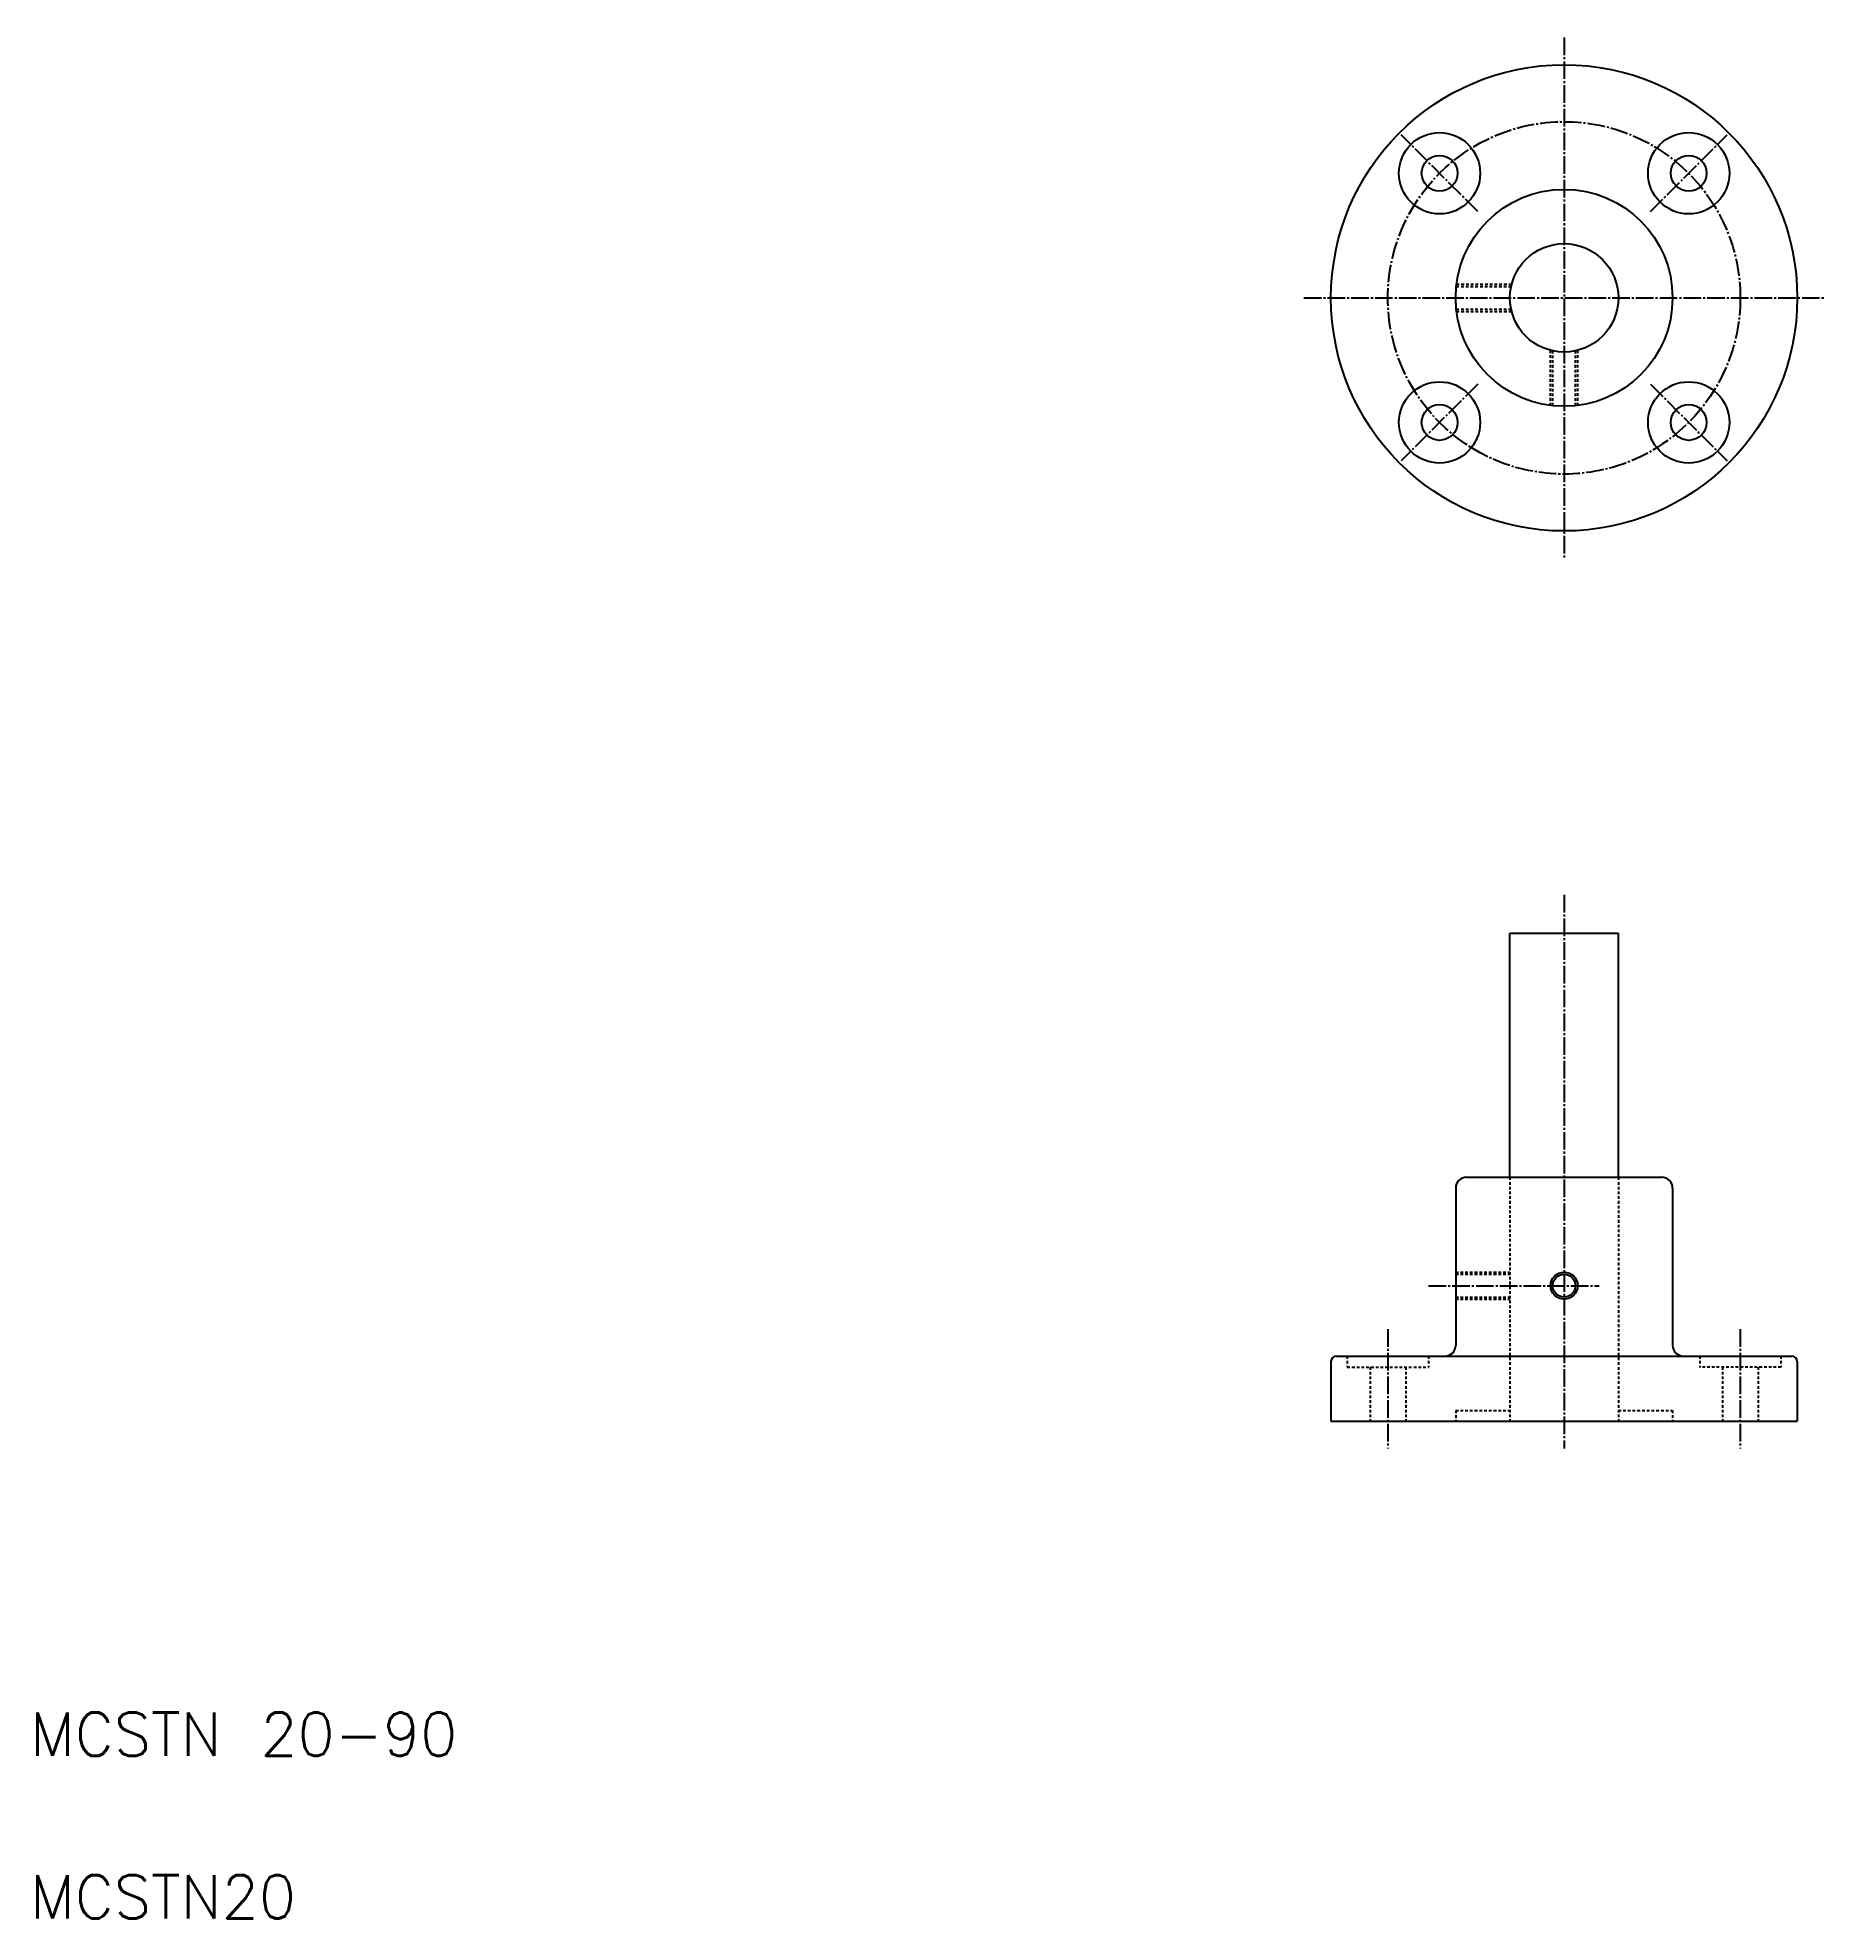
# Model space of a CAD drawing. Extents: x 21 to 351, y 20 to 367.
import ezdxf

# ---------------------------------------------------------------- set-up
doc = ezdxf.new("R2010")
doc.units = 0
doc.header["$LTSCALE"] = 0.25
doc.linetypes.add('CENTER', pattern=[17.5, 13, -1.5, 1.5, -1.5])
doc.linetypes.add('DASHED', pattern=[3.5, 2, -1.5])
doc.layers.get('0').update_dxf_attribs({"linetype": 'CONTINUOUS'})
doc.layers.add('CENTER', color=1, linetype='CENTER')
doc.styles.get("Standard").update_dxf_attribs({"font": 'txt', "bigfont": 'BIGFONT'})

msp = doc.modelspace()

# ---------------------------------------------------------------- linework, layer by layer
at = {"color": 3, "linetype": 'DASHED'}
for p, q in [((283.03, 321.01), (293.15, 321.01)), ((283.08, 321.41), (293.24, 321.41)), ((283.03, 316.81), (293.15, 316.81)), ((283.08, 316.41), (293.24, 316.41)), ((300.42, 299.07), (300.42, 309.23)), ((300.82, 299.03), (300.82, 309.14)), ((305.02, 299.03), (305.02, 309.14)), ((305.42, 299.07), (305.42, 309.23)), ((292.92, 156.7), (292.92, 111.7)), ((312.92, 156.7), (312.92, 111.7)), ((282.92, 139.2), (292.92, 139.2)), ((282.92, 138.8), (292.92, 138.8)), ((282.92, 134.6), (292.92, 134.6)), ((282.92, 134.2), (292.92, 134.2)), ((262.92, 123.7), (262.92, 121.7)), ((262.92, 121.7), (277.92, 121.7)), ((267.12, 121.7), (267.12, 111.7)), ((273.72, 121.7), (273.72, 111.7)), ((277.92, 123.7), (277.92, 121.7)), ((327.92, 123.7), (327.92, 121.7)), ((342.92, 121.7), (327.92, 121.7)), ((332.12, 121.7), (332.12, 111.7)), ((338.72, 121.7), (338.72, 111.7)), ((342.92, 123.7), (342.92, 121.7)), ((282.92, 113.7), (292.92, 113.7)), ((282.92, 113.7), (282.92, 111.7)), ((312.92, 113.7), (322.92, 113.7)), ((322.92, 113.7), (322.92, 111.7))]:
    msp.add_line(p, q, dxfattribs=at)
for p, q in [((292.92, 201.7), (312.92, 201.7)), ((292.92, 156.7), (292.92, 201.7)), ((312.92, 156.7), (312.92, 201.7)), ((284.92, 156.7), (320.92, 156.7)), ((292.92, 156.7), (312.92, 156.7)), ((297.92, 156.7), (297.92, 156.7)), ((302.92, 156.7), (302.92, 156.7)), ((282.92, 154.7), (282.92, 125.7)), ((322.92, 154.7), (322.92, 125.7)), ((259.92, 122.7), (259.92, 111.7)), ((260.92, 123.7), (344.92, 123.7)), ((345.92, 122.7), (345.92, 111.7)), ((259.92, 111.7), (345.92, 111.7))]:
    msp.add_line(p, q)
for centre, radius in [((302.92, 318.91), 43), ((279.94, 341.9), 7.5), ((325.9, 341.9), 7.5), ((279.94, 341.9), 3.3), ((325.9, 341.9), 3.3), ((302.92, 318.91), 20), ((302.92, 318.91), 10), ((279.94, 295.93), 7.5), ((325.9, 295.93), 7.5), ((279.94, 295.93), 3.3), ((325.9, 295.93), 3.3), ((302.92, 136.7), 2.1)]:
    msp.add_circle(centre, radius)
at = {"color": 3}
msp.add_circle((302.92, 136.7), 2.5, dxfattribs=at)
for centre, radius, start, end in [((284.92, 154.7), 2, 90, 180), ((320.92, 154.7), 2, 0, 90), ((280.92, 125.7), 2, 270, 0), ((324.92, 125.7), 2, 180, 270), ((260.92, 122.7), 1, 90, 180), ((344.92, 122.7), 1, 0, 90)]:
    msp.add_arc(centre, radius, start, end)
at = {"layer": 'CENTER', "color": 1, "linetype": 'CENTER'}
for p, q in [((302.92, 366.91), (302.92, 270.91)), ((287.01, 334.82), (272.87, 348.97)), ((318.83, 334.82), (332.97, 348.97)), ((254.92, 318.91), (350.92, 318.91)), ((287.01, 303), (272.87, 288.86)), ((318.83, 303), (332.97, 288.86)), ((302.92, 208.8), (302.92, 106.7)), ((277.92, 136.7), (309.36, 136.7)), ((270.42, 128.7), (270.42, 106.7)), ((335.42, 128.7), (335.42, 106.7))]:
    msp.add_line(p, q, dxfattribs=at)
msp.add_circle((302.92, 318.91), 32.5, dxfattribs=at)

# ---------------------------------------------------------------- texts
for s, p in [('MCSTN 20-90', (20, 50)), ('MCSTN20', (20, 20))]:
    msp.add_text(s, height=8).set_placement(p)

doc.saveas('drawing.dxf')
